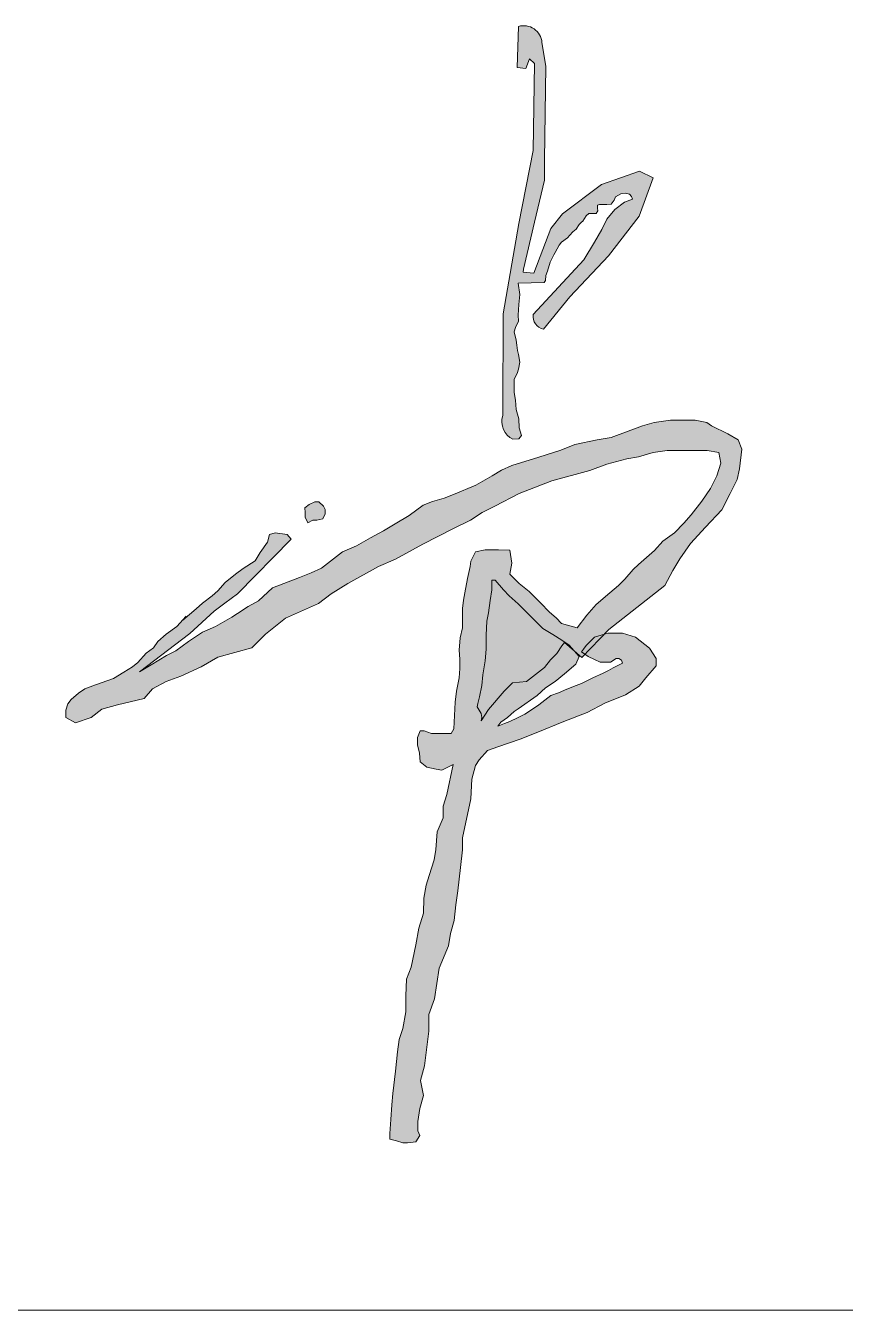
# Model space of a CAD drawing. Header units: inches. Extents: x -3733042 to -3450527, y 579159 to 997713.
# Drawn here: x -3548425 to -3548337.9, y 580659.3 to 580795.9 of the extents above; entities that cross this region are included whole.
import ezdxf

# ---------------------------------------------------------------- set-up
doc = ezdxf.new("R2010")
doc.units = ezdxf.units.IN
doc.header["$LTSCALE"] = 1000
doc.header["$MEASUREMENT"] = 0
doc.linetypes.add('LENGSHUI', pattern=[22, 20, -1, 0, -1])
doc.layers.add('00签名', color=7, linetype='LENGSHUI', lineweight=18)
doc.layers.add('PUB_TITLE', color=153, linetype='Continuous', lineweight=18)

msp = doc.modelspace()

# ---------------------------------------------------------------- hatches: boundary and pattern name
at = {"layer": '00签名', "linetype": 'Continuous'}
h = msp.add_hatch(color=256, dxfattribs=at)
edge = h.paths.add_edge_path(flags=0)
edge.add_arc((-3548372.335301017, 580753.7943631076), 2.100660964911047, 162.8312041837216, 244.1005538224265, ccw=False)
edge.add_line((-3548374.342354991, 580754.4144524842), (-3548374.342354991, 580758.6569992914))
edge.add_line((-3548374.342354991, 580758.6569992914), (-3548374.276741409, 580761.4635496475))
edge.add_line((-3548374.276741409, 580761.4635496475), (-3548374.276741409, 580765.2493584738))
edge.add_line((-3548374.276741409, 580765.2493584738), (-3548372.64425978, 580774.8439157293))
edge.add_line((-3548372.64425978, 580774.8439157293), (-3548371.111180763, 580782.5929931705))
edge.add_line((-3548371.111180763, 580782.5929931705), (-3548370.962666188, 580791.8202222617))
edge.add_line((-3548370.962666188, 580791.8202222617), (-3548371.489539321, 580792.3468222863))
edge.add_line((-3548371.489539321, 580792.3468222863), (-3548371.884792394, 580791.2937922181))
edge.add_line((-3548371.884792394, 580791.2937922181), (-3548372.806525704, 580791.4253572337))
edge.add_line((-3548372.806525704, 580791.4253572337), (-3548372.674905644, 580795.7693824836))
edge.add_arc((-3548372.113941086, 580793.9040286514), 1.947877345776081, 4.534228521565524, 106.7375159638843, ccw=False)
edge.add_line((-3548370.172160043, 580794.0580173947), (-3548369.777299865, 580791.5570922303))
edge.add_line((-3548369.777299865, 580791.5570922303), (-3548369.908919924, 580781.552881631))
edge.add_line((-3548369.908919924, 580781.552881631), (-3548369.908919924, 580779.4466515139))
edge.add_line((-3548369.908919924, 580779.4466515139), (-3548370.962666188, 580774.9712312291))
edge.add_line((-3548370.962666188, 580774.9712312291), (-3548372.148032512, 580769.9690409391))
edge.add_line((-3548372.148032512, 580769.9690409391), (-3548372.172392046, 580769.6542367928))
edge.add_line((-3548372.172392046, 580769.6542367928), (-3548371.051067721, 580769.559557576))
edge.add_line((-3548371.051067721, 580769.559557576), (-3548370.07275743, 580772.0740811916))
edge.add_line((-3548370.07275743, 580772.0740811916), (-3548369.224888512, 580774.3161258404))
edge.add_line((-3548369.224888512, 580774.3161258404), (-3548367.997482349, 580775.8654993789))
edge.add_line((-3548367.997482349, 580775.8654993789), (-3548363.863040909, 580778.964246456))
edge.add_line((-3548363.863040909, 580778.964246456), (-3548359.793427259, 580780.3846046885))
edge.add_line((-3548359.793427259, 580780.3846046885), (-3548358.371930621, 580779.6744255723))
edge.add_line((-3548358.371930621, 580779.6744255723), (-3548359.857862154, 580775.6072987859))
edge.add_line((-3548359.857862154, 580775.6072987859), (-3548363.087857695, 580771.4109867129))
edge.add_line((-3548363.087857695, 580771.4109867129), (-3548367.222299135, 580767.0210666901))
edge.add_line((-3548367.222299135, 580767.0210666901), (-3548370.000071726, 580763.5995263766))
edge.add_arc((-3548369.717520983, 580764.9636389945), 1.393067893858463, 172.3577245167805, 258.2977204274455, ccw=False)
edge.add_line((-3548371.09821521, 580765.1488999161), (-3548365.736367601, 580770.9591781702))
edge.add_line((-3548365.736367601, 580770.9591781702), (-3548364.573789228, 580772.8313449451))
edge.add_line((-3548364.573789228, 580772.8313449451), (-3548363.798606014, 580774.1871105342))
edge.add_line((-3548363.798606014, 580774.1871105342), (-3548363.281555275, 580775.2845055496))
edge.add_line((-3548363.281555275, 580775.2845055496), (-3548362.441937166, 580776.3174779022))
edge.add_line((-3548362.441937166, 580776.3174779022), (-3548361.408228582, 580777.0920796811))
edge.add_line((-3548361.408228582, 580777.0920796811), (-3548360.550144376, 580777.428301388))
edge.add_line((-3548360.550144376, 580777.428301388), (-3548360.65661911, 580777.7147187674))
edge.add_line((-3548360.65661911, 580777.7147187674), (-3548360.878212284, 580777.9363735227))
edge.add_line((-3548360.878212284, 580777.9363735227), (-3548361.321791528, 580778.0630090999))
edge.add_line((-3548361.321791528, 580778.0630090999), (-3548361.797195324, 580777.999606321))
edge.add_line((-3548361.797195324, 580777.999606321), (-3548362.367286983, 580777.6513159885))
edge.add_line((-3548362.367286983, 580777.6513159885), (-3548362.494192294, 580777.3030256561))
edge.add_line((-3548362.494192294, 580777.3030256561), (-3548362.810866227, 580776.8915025253))
edge.add_line((-3548362.810866227, 580776.8915025253), (-3548363.286270022, 580776.8598861261))
edge.add_line((-3548363.286270022, 580776.8598861261), (-3548364.0465232, 580776.8598861261))
edge.add_line((-3548364.0465232, 580776.8598861261), (-3548364.268116375, 580776.7648669481))
edge.add_line((-3548364.268116375, 580776.7648669481), (-3548364.268116375, 580776.4481930147))
edge.add_line((-3548364.268116375, 580776.4481930147), (-3548364.236684719, 580776.1633054612))
edge.add_line((-3548364.236684719, 580776.1633054612), (-3548364.395021685, 580775.878247927))
edge.add_line((-3548364.395021685, 580775.878247927), (-3548364.806776377, 580775.878247927))
edge.add_line((-3548364.806776377, 580775.878247927), (-3548365.187099414, 580775.9100343068))
edge.add_line((-3548365.187099414, 580775.9100343068), (-3548365.472341692, 580775.6567631523))
edge.add_line((-3548365.472341692, 580775.6567631523), (-3548365.820840177, 580775.0868180647))
edge.add_line((-3548365.820840177, 580775.0868180647), (-3548365.979177143, 580774.9601824874))
edge.add_line((-3548365.979177143, 580774.9601824874), (-3548366.232594869, 580774.7385277322))
edge.add_line((-3548366.232594869, 580774.7385277322), (-3548366.549268803, 580774.2319854232))
edge.add_line((-3548366.549268803, 580774.2319854232), (-3548366.897767287, 580773.9469278891))
edge.add_line((-3548366.897767287, 580773.9469278891), (-3548367.214834116, 580773.5986375567))
edge.add_line((-3548367.214834116, 580773.5986375567), (-3548367.468251843, 580773.313750003))
edge.add_line((-3548367.468251843, 580773.313750003), (-3548368.101599709, 580772.8388240935))
edge.add_line((-3548368.101599709, 580772.8388240935), (-3548368.35541033, 580772.52215016))
edge.add_line((-3548368.35541033, 580772.52215016), (-3548368.767165023, 580771.7623366968))
edge.add_line((-3548368.767165023, 580771.7623366968), (-3548368.92550199, 580771.5090655424))
edge.add_line((-3548368.92550199, 580771.5090655424), (-3548369.305825026, 580770.7174656994))
edge.add_line((-3548369.305825026, 580770.7174656994), (-3548369.590674408, 580769.76761388))
edge.add_line((-3548369.590674408, 580769.76761388), (-3548369.74940427, 580769.2926879703))
edge.add_line((-3548369.74940427, 580769.2926879703), (-3548369.812660478, 580768.7861456615))
edge.add_line((-3548369.812660478, 580768.7861456615), (-3548369.939172893, 580768.5644909063))
edge.add_line((-3548369.939172893, 580768.5644909063), (-3548372.695729116, 580768.501258108))
edge.add_line((-3548372.695729116, 580768.501258108), (-3548372.535820567, 580767.2711082124))
edge.add_line((-3548372.535820567, 580767.2711082124), (-3548372.625400786, 580766.2398356661))
edge.add_line((-3548372.625400786, 580766.2398356661), (-3548372.715373902, 580765.0739384526))
edge.add_line((-3548372.715373902, 580765.0739384526), (-3548372.670190896, 580764.4461999472))
edge.add_line((-3548372.670190896, 580764.4461999472), (-3548372.984507455, 580763.7735865525))
edge.add_line((-3548372.984507455, 580763.7735865525), (-3548373.118877784, 580763.3251776227))
edge.add_line((-3548373.118877784, 580763.3251776227), (-3548372.89453434, 580762.4283597632))
edge.add_line((-3548372.89453434, 580762.4283597632), (-3548372.849744231, 580761.890371036))
edge.add_line((-3548372.849744231, 580761.890371036), (-3548372.760164011, 580761.352212328))
edge.add_line((-3548372.760164011, 580761.352212328), (-3548372.670190896, 580760.9038033981))
edge.add_line((-3548372.670190896, 580760.9038033981), (-3548372.535820567, 580760.0967353169))
edge.add_line((-3548372.535820567, 580760.0967353169), (-3548372.670190896, 580759.3345421246))
edge.add_line((-3548372.670190896, 580759.3345421246), (-3548372.804954121, 580758.8861331949))
edge.add_line((-3548372.804954121, 580758.8861331949), (-3548373.118877784, 580758.3030995978))
edge.add_line((-3548373.118877784, 580758.3030995978), (-3548373.118877784, 580757.5409064055))
edge.add_line((-3548373.118877784, 580757.5409064055), (-3548373.118877784, 580756.8682930109))
edge.add_line((-3548373.118877784, 580756.8682930109), (-3548372.984507455, 580756.0612249296))
edge.add_line((-3548372.984507455, 580756.0612249296), (-3548372.89453434, 580755.0746572919))
edge.add_line((-3548372.89453434, 580755.0746572919), (-3548372.625400786, 580754.0882596348))
edge.add_line((-3548372.625400786, 580754.0882596348), (-3548372.580610677, 580753.1016919971))
edge.add_line((-3548372.580610677, 580753.1016919971), (-3548372.356267233, 580752.2946239158))
edge.add_line((-3548372.356267233, 580752.2946239158), (-3548372.625400786, 580751.9359647642))
edge.add_line((-3548372.625400786, 580751.9359647642), (-3548373.252855218, 580751.9046883264))
for points in [[(-3548396.826990049, 580741.273929086), (-3548397.226564975, 580741.7735021886), (-3548398.526263947, 580741.9732294413), (-3548399.125822783, 580741.7735021886), (-3548399.325806695, 580740.9742532168), (-3548400.125742337, 580739.8754983563), (-3548400.625505666, 580738.9763007679), (-3548401.924811743, 580738.1772217767), (-3548402.72435449, 580737.5778700381), (-3548403.824069551, 580736.6788424302), (-3548404.623612299, 580735.7796448417), (-3548405.223564031, 580735.2802417198), (-3548406.223090689, 580734.4811627286), (-3548406.922837929, 580733.8816410094), (-3548408.322332408, 580732.6829375322), (-3548407.960082574, 580733.1097589207), (-3548408.970217416, 580731.9880566737), (-3548410.092720428, 580731.2027461145), (-3548410.990879995, 580730.417435555), (-3548411.439959779, 580729.7443122185), (-3548412.225751177, 580729.1833761048), (-3548413.123910745, 580728.1738610805), (-3548413.684965803, 580727.7251121894), (-3548414.583125371, 580727.1641760757), (-3548415.705628383, 580726.4910527391), (-3548417.613922792, 580725.8179294026), (-3548418.736425804, 580725.3691805116), (-3548419.410241927, 580724.9204316204), (-3548420.196033326, 580724.2474782646), (-3548420.532744939, 580723.7987293735), (-3548420.757088384, 580723.125606037), (-3548420.757088384, 580722.3402954777), (-3548419.746953541, 580721.7793593638), (-3548418.063002576, 580722.3402954777), (-3548416.940499564, 580723.2377932598), (-3548415.256548599, 580723.6865421508), (-3548412.450094621, 580724.3596654873), (-3548411.552327949, 580725.3691805116), (-3548410.092720428, 580726.1544910708), (-3548408.521137632, 580726.7154271846), (-3548406.388499778, 580727.7251121894), (-3548404.592180642, 580728.7346272137), (-3548401.000328163, 580729.7443122185), (-3548399.540720642, 580731.2027461145), (-3548397.408082787, 580732.8853844751), (-3548393.928205582, 580734.4560055938), (-3548392.58096623, 580735.4656905986), (-3548390.785039991, 580736.5873928457), (-3548387.52950623, 580738.3823884097), (-3548385.73357999, 580739.1676989691), (-3548382.814757842, 580740.738150107), (-3548379.559224081, 580742.4209584484), (-3548377.763297841, 580743.3182862499), (-3548376.52842666, 580744.1035968093), (-3548375.181187307, 580744.7767201458), (-3548372.59946967, 580746.1229668189), (-3548369.119592465, 580747.4690435114), (-3548365.078267306, 580748.590915739), (-3548363.282341066, 580749.2640390756), (-3548361.149310316, 580749.8249751893), (-3548359.914439135, 580750.0493496349), (-3548358.342856339, 580750.4980985259), (-3548356.883641713, 580750.7224729714), (-3548355.087715473, 580750.7224729714), (-3548352.61797311, 580750.7224729714), (-3548351.383101928, 580750.4980985259), (-3548351.158758484, 580749.3762262983), (-3548351.607838268, 580748.0299796253), (-3548352.281261496, 580746.6839029327), (-3548353.179421064, 580745.3376562595), (-3548354.301924075, 580743.8792223637), (-3548355.087715473, 580742.9818945623), (-3548356.097850315, 580741.9722095574), (-3548357.332721497, 580741.0747117754), (-3548358.230881065, 580740.0650267705), (-3548359.914439135, 580738.6067628553), (-3548360.475887089, 580738.0458267415), (-3548361.374046656, 580737.0361417367), (-3548362.047469884, 580736.3630184), (-3548362.945629452, 580735.5778778214), (-3548364.404844078, 580734.343818371), (-3548365.41497892, 580733.2219461435), (-3548366.425506657, 580731.875869451), (-3548368.107493144, 580732.3093200843), (-3548368.661083184, 580732.9178507775), (-3548369.380868105, 580733.5263814706), (-3548370.321853303, 580734.522128063), (-3548371.53982997, 580735.7391894492), (-3548372.591611756, 580736.5690349365), (-3548373.587995249, 580737.5647815287), (-3548373.366402074, 580738.7264292262), (-3548373.587995249, 580740.1095616983), (-3548374.805971915, 580740.1648054065), (-3548376.189750567, 580740.1648054065), (-3548377.241532353, 580739.9434906126), (-3548377.739724099, 580738.9477440203), (-3548377.795122393, 580738.3944570352), (-3548378.071720965, 580737.1221519408), (-3548378.348712433, 580735.5731183635), (-3548378.514514417, 580734.7986865651), (-3548378.625311004, 580733.9135973698), (-3548378.625311004, 580732.9178507775), (-3548378.625311004, 580731.8666904963), (-3548378.846904179, 580730.8155302153), (-3548378.957700766, 580729.487811432), (-3548378.902302472, 580728.5474785285), (-3548378.902302472, 580727.5517319362), (-3548378.957700766, 580726.5558153631), (-3548379.234299338, 580725.1176091635), (-3548379.400494218, 580723.9557914855), (-3548379.519541615, 580721.1138851561), (-3548379.818142347, 580720.6172017244), (-3548380.513960629, 580720.6172017244), (-3548381.905597195, 580720.6172017244), (-3548382.70081809, 580720.9151777873), (-3548383.098821432, 580720.9151777873), (-3548383.397029268, 580720.2197869868), (-3548383.397029268, 580719.4249575116), (-3548383.198224044, 580718.5308593423), (-3548383.098821432, 580717.6367611731), (-3548382.402610254, 580717.0406390668), (-3548381.408584136, 580716.8419316979), (-3548380.812168465, 580716.7424930232), (-3548379.619337123, 580717.3386151296), (-3548380.287259811, 580714.1677962609), (-3548380.678976823, 580712.9143590175), (-3548380.678976823, 580711.6607517935), (-3548381.306431254, 580710.1720613436), (-3548381.463196638, 580708.2917354979), (-3548381.619962022, 580707.1948504245), (-3548382.168837313, 580705.5496078046), (-3548382.482368081, 580704.5310838064), (-3548382.717712605, 580703.1209244125), (-3548382.766038775, 580701.538914591), (-3548383.260301565, 580699.9580946339), (-3548383.556937817, 580698.1795871918), (-3548384.051200607, 580695.8081872757), (-3548384.545463396, 580694.5238135556), (-3548384.644473112, 580692.7453061135), (-3548384.644473112, 580691.0655574237), (-3548384.941109365, 580689.2870499816), (-3548385.336755334, 580688.1014350138), (-3548385.53438187, 580686.8168913133), (-3548385.732008407, 580684.7419376341), (-3548386.02864466, 580682.3707076986), (-3548386.127654376, 580681.1849227501), (-3548386.226271196, 580679.604102793), (-3548386.325280912, 580678.1220415882), (-3548386.325280912, 580677.5291491139), (-3548385.632998691, 580677.3316316096), (-3548384.941109365, 580677.1339441247), (-3548384.446846575, 580677.1339441247), (-3548383.556937817, 580677.2327028768), (-3548383.161291849, 580677.9243541032), (-3548383.359311281, 580678.4184878253), (-3548383.359311281, 580679.4064153081), (-3548383.161291849, 580680.7897177609), (-3548382.766038775, 580682.1730202136), (-3548383.062675028, 580683.7540101514), (-3548382.667029059, 580685.3348301084), (-3548382.17276627, 580688.9906037445), (-3548382.17276627, 580690.7691111865), (-3548381.579493765, 580692.4488598765), (-3548381.085230976, 580695.7094285234), (-3548380.096312501, 580698.0806584591), (-3548379.898685965, 580699.3652021596), (-3548379.503039996, 580700.7485046124), (-3548379.305413459, 580702.4282533022), (-3548379.107786923, 580703.9103145072), (-3548378.811150671, 580706.3804731756), (-3548378.613524134, 580708.2577393698), (-3548378.613524134, 580709.5421130897), (-3548377.723615376, 580713.692020448), (-3548377.62460566, 580715.7669741272), (-3548377.229352586, 580717.249035332), (-3548376.833706618, 580717.8417578256), (-3548375.943797859, 580718.8298552891), (-3548374.856262565, 580719.2250602784), (-3548372.483565439, 580720.0156402376), (-3548370.802757639, 580720.7071214833), (-3548367.836395112, 580721.8929064317), (-3548365.36468827, 580722.8808339145), (-3548363.486253934, 580723.868931378), (-3548361.311183345, 580724.7582700895), (-3548359.828002081, 580725.6474388201), (-3548359.136112755, 580726.5367775315), (-3548358.04857746, 580727.8211512514), (-3548358.04857746, 580728.6115612299), (-3548358.740466786, 580729.6984174455), (-3548359.728992365, 580730.4889974047), (-3548360.22364805, 580730.884202394), (-3548361.607819597, 580731.2794073833), (-3548362.398718639, 580731.2794073833), (-3548363.189617681, 580731.2794073833), (-3548364.573789228, 580730.884202394), (-3548365.463697986, 580729.9948636827), (-3548365.760334239, 580729.5996586934), (-3548365.957960776, 580729.3032124563), (-3548365.26607145, 580728.8092487149), (-3548364.573789228, 580728.5128024777), (-3548363.980516723, 580728.2163562407), (-3548362.892981428, 580728.2163562407), (-3548362.299708923, 580728.6115612299), (-3548362.00307267, 580728.6115612299), (-3548361.706436418, 580728.4140437257), (-3548361.607819597, 580728.1175974885), (-3548362.596345176, 580727.6236337471), (-3548363.090607965, 580727.32718751), (-3548363.68388047, 580727.030741273), (-3548364.771415765, 580726.5367775315), (-3548365.957960776, 580725.9438850572), (-3548366.551233281, 580725.7461975722), (-3548367.53975886, 580725.350992583), (-3548368.429667618, 580724.9557875937), (-3548369.220566659, 580724.6593413566), (-3548370.506121386, 580723.6714138738), (-3548371.396030145, 580723.0785213995), (-3548371.988909754, 580722.6833164103), (-3548372.780201692, 580722.288111421), (-3548373.571100734, 580721.8929064317), (-3548374.164373239, 580721.6952189468), (-3548374.856262565, 580721.3987727097), (-3548374.547839441, 580721.8300135948), (-3548373.828840312, 580722.3433551291), (-3548373.109841183, 580722.9591949899), (-3548372.698872282, 580723.2670299299), (-3548370.679388389, 580724.6902778333), (-3548369.803623877, 580725.4777981408), (-3548368.753020777, 580726.1777784186), (-3548367.79003342, 580726.9652987262), (-3548366.563805943, 580728.0152691429), (-3548366.213735876, 580728.8027894506), (-3548367.264338974, 580730.027839927), (-3548368.052487747, 580730.5529101256), (-3548369.015868, 580731.1653503736), (-3548370.066471099, 580731.777960602), (-3548371.029458457, 580732.7403909888), (-3548371.81760723, 580733.5279112965), (-3548372.693371742, 580734.402971634), (-3548373.6563591, 580735.2780319714), (-3548374.269276391, 580735.8904722193), (-3548375.145040903, 580736.9406126167), (-3548375.495110971, 580736.9406126167), (-3548375.495110971, 580735.8904722193), (-3548375.670342453, 580734.7529617728), (-3548375.845181039, 580733.4405412471), (-3548376.020412521, 580732.5654809095), (-3548376.108028262, 580731.0779803243), (-3548376.108028262, 580729.5903097582), (-3548376.195644003, 580728.3652592818), (-3548376.45809833, 580726.8777586963), (-3548376.54571407, 580725.7402482498), (-3548376.808561293, 580724.5151977735), (-3548376.983792775, 580723.8152174957), (-3548377.07101562, 580723.4652273568), (-3548376.633329811, 580722.7652470791), (-3548376.54571407, 580722.3277169103), (-3548376.633329811, 580721.9777267713), (-3548375.845181039, 580723.2026072671), (-3548374.18166065, 580725.1278080019), (-3548373.306289033, 580726.0026983588), (-3548371.81760723, 580726.1777784186), (-3548369.891239617, 580727.665279004), (-3548369.278322327, 580728.4527993116), (-3548368.577789296, 580729.1527795894), (-3548368.052487747, 580729.9402998971), (-3548367.79003342, 580730.2904600166), (-3548365.950888653, 580728.7154194013), (-3548363.061533683, 580731.6904205722), (-3548357.125665464, 580736.3523096198), (-3548356.257365969, 580737.9632161502), (-3548355.513614411, 580739.2025450004), (-3548354.39739773, 580740.8134515309), (-3548352.785346678, 580742.5484439288), (-3548351.049140584, 580744.4073522139), (-3548350.181233985, 580746.1423446119), (-3548349.437089531, 580747.6293352554), (-3548349.189172345, 580748.7447482187), (-3548348.941255159, 580750.851318297), (-3548349.313327386, 580751.8428153733), (-3548350.429151171, 580752.4623948081), (-3548352.165357265, 580753.3298060168), (-3548352.661191637, 580753.7017236582), (-3548353.901563358, 580753.9495554321), (-3548356.505676051, 580753.9495554321), (-3548358.241489249, 580753.7017236582), (-3548359.48186097, 580753.3298060168), (-3548362.829725221, 580752.0906471473), (-3548364.318014128, 580751.8428153733), (-3548366.673816739, 580751.3471518254), (-3548368.162105646, 580750.72740241), (-3548370.518301153, 580749.9839070883), (-3548373.370331031, 580749.1164958796), (-3548374.486154817, 580748.6208323317), (-3548375.478216456, 580748.0010829163), (-3548377.21442255, 580747.0097558207), (-3548379.570618056, 580746.018428725), (-3548380.562679696, 580745.6465110835), (-3548381.802658522, 580745.2747634226), (-3548382.794720162, 580744.9030157618), (-3548384.282616173, 580743.7877727791), (-3548385.770905081, 580742.9201915897), (-3548387.010883907, 580742.176696268), (-3548388.375017773, 580741.4332009463), (-3548389.862913786, 580740.5656197569), (-3548391.351202693, 580739.9460403221), (-3548393.583243159, 580738.2110479241), (-3548394.699066943, 580737.7153843762), (-3548395.939438665, 580737.2197208283), (-3548398.791468543, 580736.1044778458), (-3548400.279364555, 580734.7412331086), (-3548401.395581236, 580734.1216536738), (-3548402.511405021, 580733.3779883714), (-3548403.131787329, 580733.0062407106), (-3548404.867600527, 580732.0149136148), (-3548406.231734394, 580731.3953341801), (-3548407.719630406, 580730.4038371039), (-3548409.083764272, 580729.4125100081), (-3548410.075825912, 580728.9168464603), (-3548411.687876965, 580727.9253493841), (-3548412.927855791, 580727.1818540624), (-3548407.595868261, 580731.2714182932), (-3548404.991755568, 580733.625990126), (-3548403.875538888, 580734.4934013346), (-3548402.511405021, 580735.4847284304)], [(-3548395.332807706, 580743.6075933), (-3548395.332807706, 580744.1182151443), (-3548395.372097276, 580744.6288369886), (-3548394.900229542, 580744.9822267402), (-3548394.310885993, 580745.2572554166), (-3548393.878700724, 580745.2572554166), (-3548393.36754342, 580744.7858991004), (-3548393.21038514, 580744.4323393682), (-3548393.21038514, 580743.9609830519), (-3548393.44612256, 580743.4505311883), (-3548394.075148574, 580743.2932990957), (-3548394.507333843, 580743.2932990957), (-3548395.057780717, 580743.0184404)]]:
    msp.add_hatch(color=256, dxfattribs=at).paths.add_polyline_path(points, flags=0)

# ---------------------------------------------------------------- linework, layer by layer
msp.add_lwpolyline([(-3548373.252855218, 580751.9046883264, -0.3702552711051125), (-3548374.342354991, 580754.4144524841), (-3548374.342354991, 580758.6569992914), (-3548374.276741409, 580761.4635496475), (-3548374.276741409, 580765.2493584738), (-3548372.64425978, 580774.8439157293), (-3548371.111180763, 580782.5929931705), (-3548370.962666188, 580791.8202222617), (-3548371.489539321, 580792.3468222863), (-3548371.884792394, 580791.2937922181), (-3548372.806525704, 580791.4253572337), (-3548372.674905644, 580795.7693824836, -0.4780648024149287), (-3548370.172160042, 580794.0580173946), (-3548369.777299865, 580791.5570922303), (-3548369.908919924, 580781.552881631), (-3548369.908919924, 580779.4466515139), (-3548370.962666188, 580774.9712312291), (-3548372.148032512, 580769.9690409391), (-3548372.172392046, 580769.6542367928), (-3548371.051067721, 580769.559557576), (-3548370.07275743, 580772.0740811916), (-3548369.224888512, 580774.3161258404), (-3548367.997482349, 580775.8654993789), (-3548363.863040909, 580778.964246456), (-3548359.793427259, 580780.3846046885), (-3548358.371930621, 580779.6744255723), (-3548359.857862154, 580775.6072987859), (-3548363.087857695, 580771.4109867129), (-3548367.222299135, 580767.0210666901), (-3548370.000071726, 580763.5995263766, -0.3936080634798721), (-3548371.098215205, 580765.1488999152), (-3548365.736367601, 580770.9591781702), (-3548364.573789228, 580772.8313449451), (-3548363.798606014, 580774.1871105342), (-3548363.281555275, 580775.2845055496), (-3548362.441937166, 580776.3174779022), (-3548361.408228582, 580777.0920796811), (-3548360.550144376, 580777.428301388), (-3548360.65661911, 580777.7147187674), (-3548360.878212284, 580777.9363735227), (-3548361.321791528, 580778.0630090999), (-3548361.797195324, 580777.999606321), (-3548362.367286983, 580777.6513159885), (-3548362.494192294, 580777.3030256561), (-3548362.810866227, 580776.8915025253), (-3548363.286270022, 580776.8598861261), (-3548364.0465232, 580776.8598861261), (-3548364.268116375, 580776.7648669481), (-3548364.268116375, 580776.4481930147), (-3548364.236684719, 580776.1633054612), (-3548364.395021685, 580775.878247927), (-3548364.806776377, 580775.878247927), (-3548365.187099414, 580775.9100343068), (-3548365.472341692, 580775.6567631523), (-3548365.820840177, 580775.0868180647), (-3548365.979177143, 580774.9601824874), (-3548366.232594869, 580774.7385277322), (-3548366.549268803, 580774.2319854232), (-3548366.897767287, 580773.9469278891), (-3548367.214834116, 580773.5986375567), (-3548367.468251843, 580773.313750003), (-3548368.101599709, 580772.8388240935), (-3548368.35541033, 580772.52215016), (-3548368.767165023, 580771.7623366968), (-3548368.92550199, 580771.5090655424), (-3548369.305825026, 580770.7174656994), (-3548369.590674408, 580769.76761388), (-3548369.74940427, 580769.2926879703), (-3548369.812660478, 580768.7861456615), (-3548369.939172893, 580768.5644909063), (-3548372.695729116, 580768.501258108), (-3548372.535820567, 580767.2711082124), (-3548372.625400786, 580766.2398356661), (-3548372.715373902, 580765.0739384526), (-3548372.670190896, 580764.4461999472), (-3548372.984507455, 580763.7735865525), (-3548373.118877784, 580763.3251776227), (-3548372.89453434, 580762.4283597632), (-3548372.849744231, 580761.890371036), (-3548372.760164011, 580761.352212328), (-3548372.670190896, 580760.9038033981), (-3548372.535820567, 580760.0967353169), (-3548372.670190896, 580759.3345421246), (-3548372.804954121, 580758.8861331949), (-3548373.118877784, 580758.3030995978), (-3548373.118877784, 580757.5409064055), (-3548373.118877784, 580756.8682930109), (-3548372.984507455, 580756.0612249296), (-3548372.89453434, 580755.0746572919), (-3548372.625400786, 580754.0882596348), (-3548372.580610677, 580753.1016919971), (-3548372.356267233, 580752.2946239158), (-3548372.625400786, 580751.9359647642)], format="xyb", close=True, dxfattribs=at)
for points in [[(-3548396.826990049, 580741.273929086), (-3548397.226564975, 580741.7735021886), (-3548398.526263947, 580741.9732294413), (-3548399.125822783, 580741.7735021886), (-3548399.325806695, 580740.9742532168), (-3548400.125742337, 580739.8754983563), (-3548400.625505666, 580738.9763007679), (-3548401.924811743, 580738.1772217767), (-3548402.72435449, 580737.5778700381), (-3548403.824069551, 580736.6788424302), (-3548404.623612299, 580735.7796448417), (-3548405.223564031, 580735.2802417198), (-3548406.223090689, 580734.4811627286), (-3548406.922837929, 580733.8816410094), (-3548408.322332408, 580732.6829375322), (-3548407.960082574, 580733.1097589207), (-3548408.970217416, 580731.9880566737), (-3548410.092720428, 580731.2027461145), (-3548410.990879995, 580730.417435555), (-3548411.439959779, 580729.7443122185), (-3548412.225751177, 580729.1833761048), (-3548413.123910745, 580728.1738610805), (-3548413.684965803, 580727.7251121894), (-3548414.583125371, 580727.1641760757), (-3548415.705628383, 580726.4910527391), (-3548417.613922792, 580725.8179294026), (-3548418.736425804, 580725.3691805116), (-3548419.410241927, 580724.9204316204), (-3548420.196033326, 580724.2474782646), (-3548420.532744939, 580723.7987293735), (-3548420.757088384, 580723.125606037), (-3548420.757088384, 580722.3402954777), (-3548419.746953541, 580721.7793593638), (-3548418.063002576, 580722.3402954777), (-3548416.940499564, 580723.2377932598), (-3548415.256548599, 580723.6865421508), (-3548412.450094621, 580724.3596654873), (-3548411.552327949, 580725.3691805116), (-3548410.092720428, 580726.1544910708), (-3548408.521137632, 580726.7154271846), (-3548406.388499778, 580727.7251121894), (-3548404.592180642, 580728.7346272137), (-3548401.000328163, 580729.7443122185), (-3548399.540720642, 580731.2027461145), (-3548397.408082787, 580732.8853844751), (-3548393.928205582, 580734.4560055938), (-3548392.58096623, 580735.4656905986), (-3548390.785039991, 580736.5873928457), (-3548387.52950623, 580738.3823884097), (-3548385.73357999, 580739.1676989691), (-3548382.814757842, 580740.738150107), (-3548379.559224081, 580742.4209584484), (-3548377.763297841, 580743.3182862499), (-3548376.52842666, 580744.1035968093), (-3548375.181187307, 580744.7767201458), (-3548372.59946967, 580746.1229668189), (-3548369.119592465, 580747.4690435114), (-3548365.078267306, 580748.590915739), (-3548363.282341066, 580749.2640390756), (-3548361.149310316, 580749.8249751893), (-3548359.914439135, 580750.0493496349), (-3548358.342856339, 580750.4980985259), (-3548356.883641713, 580750.7224729714), (-3548355.087715473, 580750.7224729714), (-3548352.61797311, 580750.7224729714), (-3548351.383101928, 580750.4980985259), (-3548351.158758484, 580749.3762262983), (-3548351.607838268, 580748.0299796253), (-3548352.281261496, 580746.6839029327), (-3548353.179421064, 580745.3376562595), (-3548354.301924075, 580743.8792223637), (-3548355.087715473, 580742.9818945623), (-3548356.097850315, 580741.9722095574), (-3548357.332721497, 580741.0747117754), (-3548358.230881065, 580740.0650267705), (-3548359.914439135, 580738.6067628553), (-3548360.475887089, 580738.0458267415), (-3548361.374046656, 580737.0361417367), (-3548362.047469884, 580736.3630184), (-3548362.945629452, 580735.5778778214), (-3548364.404844078, 580734.343818371), (-3548365.41497892, 580733.2219461435), (-3548366.425506657, 580731.875869451), (-3548368.107493144, 580732.3093200843), (-3548368.661083184, 580732.9178507775), (-3548369.380868105, 580733.5263814706), (-3548370.321853303, 580734.522128063), (-3548371.53982997, 580735.7391894492), (-3548372.591611756, 580736.5690349365), (-3548373.587995249, 580737.5647815287), (-3548373.366402074, 580738.7264292262), (-3548373.587995249, 580740.1095616983), (-3548374.805971915, 580740.1648054065), (-3548376.189750567, 580740.1648054065), (-3548377.241532353, 580739.9434906126), (-3548377.739724099, 580738.9477440203), (-3548377.795122393, 580738.3944570352), (-3548378.071720965, 580737.1221519408), (-3548378.348712433, 580735.5731183635), (-3548378.514514417, 580734.7986865651), (-3548378.625311004, 580733.9135973698), (-3548378.625311004, 580732.9178507775), (-3548378.625311004, 580731.8666904963), (-3548378.846904179, 580730.8155302153), (-3548378.957700766, 580729.487811432), (-3548378.902302472, 580728.5474785285), (-3548378.902302472, 580727.5517319362), (-3548378.957700766, 580726.5558153631), (-3548379.234299338, 580725.1176091635), (-3548379.400494218, 580723.9557914855), (-3548379.519541615, 580721.1138851561), (-3548379.818142347, 580720.6172017244), (-3548380.513960629, 580720.6172017244), (-3548381.905597195, 580720.6172017244), (-3548382.70081809, 580720.9151777873), (-3548383.098821432, 580720.9151777873), (-3548383.397029268, 580720.2197869868), (-3548383.397029268, 580719.4249575116), (-3548383.198224044, 580718.5308593423), (-3548383.098821432, 580717.6367611731), (-3548382.402610254, 580717.0406390668), (-3548381.408584136, 580716.8419316979), (-3548380.812168465, 580716.7424930232), (-3548379.619337123, 580717.3386151296), (-3548380.287259811, 580714.1677962609), (-3548380.678976823, 580712.9143590175), (-3548380.678976823, 580711.6607517935), (-3548381.306431254, 580710.1720613436), (-3548381.463196638, 580708.2917354979), (-3548381.619962022, 580707.1948504245), (-3548382.168837313, 580705.5496078046), (-3548382.482368081, 580704.5310838064), (-3548382.717712605, 580703.1209244125), (-3548382.766038775, 580701.538914591), (-3548383.260301565, 580699.9580946339), (-3548383.556937817, 580698.1795871918), (-3548384.051200607, 580695.8081872757), (-3548384.545463396, 580694.5238135556), (-3548384.644473112, 580692.7453061135), (-3548384.644473112, 580691.0655574237), (-3548384.941109365, 580689.2870499816), (-3548385.336755334, 580688.1014350138), (-3548385.53438187, 580686.8168913133), (-3548385.732008407, 580684.7419376341), (-3548386.02864466, 580682.3707076986), (-3548386.127654376, 580681.1849227501), (-3548386.226271196, 580679.604102793), (-3548386.325280912, 580678.1220415882), (-3548386.325280912, 580677.5291491139), (-3548385.632998691, 580677.3316316096), (-3548384.941109365, 580677.1339441247), (-3548384.446846575, 580677.1339441247), (-3548383.556937817, 580677.2327028768), (-3548383.161291849, 580677.9243541032), (-3548383.359311281, 580678.4184878253), (-3548383.359311281, 580679.4064153081), (-3548383.161291849, 580680.7897177609), (-3548382.766038775, 580682.1730202136), (-3548383.062675028, 580683.7540101514), (-3548382.667029059, 580685.3348301084), (-3548382.17276627, 580688.9906037445), (-3548382.17276627, 580690.7691111865), (-3548381.579493765, 580692.4488598765), (-3548381.085230976, 580695.7094285234), (-3548380.096312501, 580698.0806584591), (-3548379.898685965, 580699.3652021596), (-3548379.503039996, 580700.7485046124), (-3548379.305413459, 580702.4282533022), (-3548379.107786923, 580703.9103145072), (-3548378.811150671, 580706.3804731756), (-3548378.613524134, 580708.2577393698), (-3548378.613524134, 580709.5421130897), (-3548377.723615376, 580713.692020448), (-3548377.62460566, 580715.7669741272), (-3548377.229352586, 580717.249035332), (-3548376.833706618, 580717.8417578256), (-3548375.943797859, 580718.8298552891), (-3548374.856262565, 580719.2250602784), (-3548372.483565439, 580720.0156402376), (-3548370.802757639, 580720.7071214833), (-3548367.836395112, 580721.8929064317), (-3548365.36468827, 580722.8808339145), (-3548363.486253934, 580723.868931378), (-3548361.311183345, 580724.7582700895), (-3548359.828002081, 580725.6474388201), (-3548359.136112755, 580726.5367775315), (-3548358.04857746, 580727.8211512514), (-3548358.04857746, 580728.6115612299), (-3548358.740466786, 580729.6984174455), (-3548359.728992365, 580730.4889974047), (-3548360.22364805, 580730.884202394), (-3548361.607819597, 580731.2794073833), (-3548362.398718639, 580731.2794073833), (-3548363.189617681, 580731.2794073833), (-3548364.573789228, 580730.884202394), (-3548365.463697986, 580729.9948636827), (-3548365.760334239, 580729.5996586934), (-3548365.957960776, 580729.3032124563), (-3548365.26607145, 580728.8092487149), (-3548364.573789228, 580728.5128024777), (-3548363.980516723, 580728.2163562407), (-3548362.892981428, 580728.2163562407), (-3548362.299708923, 580728.6115612299), (-3548362.00307267, 580728.6115612299), (-3548361.706436418, 580728.4140437257), (-3548361.607819597, 580728.1175974885), (-3548362.596345176, 580727.6236337471), (-3548363.090607965, 580727.32718751), (-3548363.68388047, 580727.030741273), (-3548364.771415765, 580726.5367775315), (-3548365.957960776, 580725.9438850572), (-3548366.551233281, 580725.7461975722), (-3548367.53975886, 580725.350992583), (-3548368.429667618, 580724.9557875937), (-3548369.220566659, 580724.6593413566), (-3548370.506121386, 580723.6714138738), (-3548371.396030145, 580723.0785213995), (-3548371.988909754, 580722.6833164103), (-3548372.780201692, 580722.288111421), (-3548373.571100734, 580721.8929064317), (-3548374.164373239, 580721.6952189468), (-3548374.856262565, 580721.3987727097), (-3548374.547839441, 580721.8300135948), (-3548373.828840312, 580722.3433551291), (-3548373.109841183, 580722.9591949899), (-3548372.698872282, 580723.2670299299), (-3548370.679388389, 580724.6902778333), (-3548369.803623877, 580725.4777981408), (-3548368.753020777, 580726.1777784186), (-3548367.79003342, 580726.9652987262), (-3548366.563805943, 580728.0152691429), (-3548366.213735876, 580728.8027894506), (-3548367.264338974, 580730.027839927), (-3548368.052487747, 580730.5529101256), (-3548369.015868, 580731.1653503736), (-3548370.066471099, 580731.777960602), (-3548371.029458457, 580732.7403909888), (-3548371.81760723, 580733.5279112965), (-3548372.693371742, 580734.402971634), (-3548373.6563591, 580735.2780319714), (-3548374.269276391, 580735.8904722193), (-3548375.145040903, 580736.9406126167), (-3548375.495110971, 580736.9406126167), (-3548375.495110971, 580735.8904722193), (-3548375.670342453, 580734.7529617728), (-3548375.845181039, 580733.4405412471), (-3548376.020412521, 580732.5654809095), (-3548376.108028262, 580731.0779803243), (-3548376.108028262, 580729.5903097582), (-3548376.195644003, 580728.3652592818), (-3548376.45809833, 580726.8777586963), (-3548376.54571407, 580725.7402482498), (-3548376.808561293, 580724.5151977735), (-3548376.983792775, 580723.8152174957), (-3548377.07101562, 580723.4652273568), (-3548376.633329811, 580722.7652470791), (-3548376.54571407, 580722.3277169103), (-3548376.633329811, 580721.9777267713), (-3548375.845181039, 580723.2026072671), (-3548374.18166065, 580725.1278080019), (-3548373.306289033, 580726.0026983588), (-3548371.81760723, 580726.1777784186), (-3548369.891239617, 580727.665279004), (-3548369.278322327, 580728.4527993116), (-3548368.577789296, 580729.1527795894), (-3548368.052487747, 580729.9402998971), (-3548367.79003342, 580730.2904600166), (-3548365.950888653, 580728.7154194013), (-3548363.061533683, 580731.6904205722), (-3548357.125665464, 580736.3523096198), (-3548356.257365969, 580737.9632161502), (-3548355.513614411, 580739.2025450004), (-3548354.39739773, 580740.8134515309), (-3548352.785346678, 580742.5484439288), (-3548351.049140584, 580744.4073522139), (-3548350.181233985, 580746.1423446119), (-3548349.437089531, 580747.6293352554), (-3548349.189172345, 580748.7447482187), (-3548348.941255159, 580750.851318297), (-3548349.313327386, 580751.8428153733), (-3548350.429151171, 580752.4623948081), (-3548352.165357265, 580753.3298060168), (-3548352.661191637, 580753.7017236582), (-3548353.901563358, 580753.9495554321), (-3548356.505676051, 580753.9495554321), (-3548358.241489249, 580753.7017236582), (-3548359.48186097, 580753.3298060168), (-3548362.829725221, 580752.0906471473), (-3548364.318014128, 580751.8428153733), (-3548366.673816739, 580751.3471518254), (-3548368.162105646, 580750.72740241), (-3548370.518301153, 580749.9839070883), (-3548373.370331031, 580749.1164958796), (-3548374.486154817, 580748.6208323317), (-3548375.478216456, 580748.0010829163), (-3548377.21442255, 580747.0097558207), (-3548379.570618056, 580746.018428725), (-3548380.562679696, 580745.6465110835), (-3548381.802658522, 580745.2747634226), (-3548382.794720162, 580744.9030157618), (-3548384.282616173, 580743.7877727791), (-3548385.770905081, 580742.9201915897), (-3548387.010883907, 580742.176696268), (-3548388.375017773, 580741.4332009463), (-3548389.862913786, 580740.5656197569), (-3548391.351202693, 580739.9460403221), (-3548393.583243159, 580738.2110479241), (-3548394.699066943, 580737.7153843762), (-3548395.939438665, 580737.2197208283), (-3548398.791468543, 580736.1044778458), (-3548400.279364555, 580734.7412331086), (-3548401.395581236, 580734.1216536738), (-3548402.511405021, 580733.3779883714), (-3548403.131787329, 580733.0062407106), (-3548404.867600527, 580732.0149136148), (-3548406.231734394, 580731.3953341801), (-3548407.719630406, 580730.4038371039), (-3548409.083764272, 580729.4125100081), (-3548410.075825912, 580728.9168464603), (-3548411.687876965, 580727.9253493841), (-3548412.927855791, 580727.1818540624), (-3548407.595868261, 580731.2714182932), (-3548404.991755568, 580733.625990126), (-3548403.875538888, 580734.4934013346), (-3548402.511405021, 580735.4847284304)], [(-3548395.332807706, 580743.6075933), (-3548395.332807706, 580744.1182151443), (-3548395.372097276, 580744.6288369886), (-3548394.900229542, 580744.9822267402), (-3548394.310885993, 580745.2572554166), (-3548393.878700724, 580745.2572554166), (-3548393.36754342, 580744.7858991004), (-3548393.21038514, 580744.4323393682), (-3548393.21038514, 580743.9609830519), (-3548393.44612256, 580743.4505311883), (-3548394.075148574, 580743.2932990957), (-3548394.507333843, 580743.2932990957), (-3548395.057780717, 580743.0184404)]]:
    msp.add_lwpolyline(points, close=True, dxfattribs=at)
at = {"layer": 'PUB_TITLE'}
msp.add_line((-3549106.097686512, 580659.3380634587), (-3548053.733974801, 580659.3380634587), dxfattribs=at)

doc.saveas('drawing.dxf')
